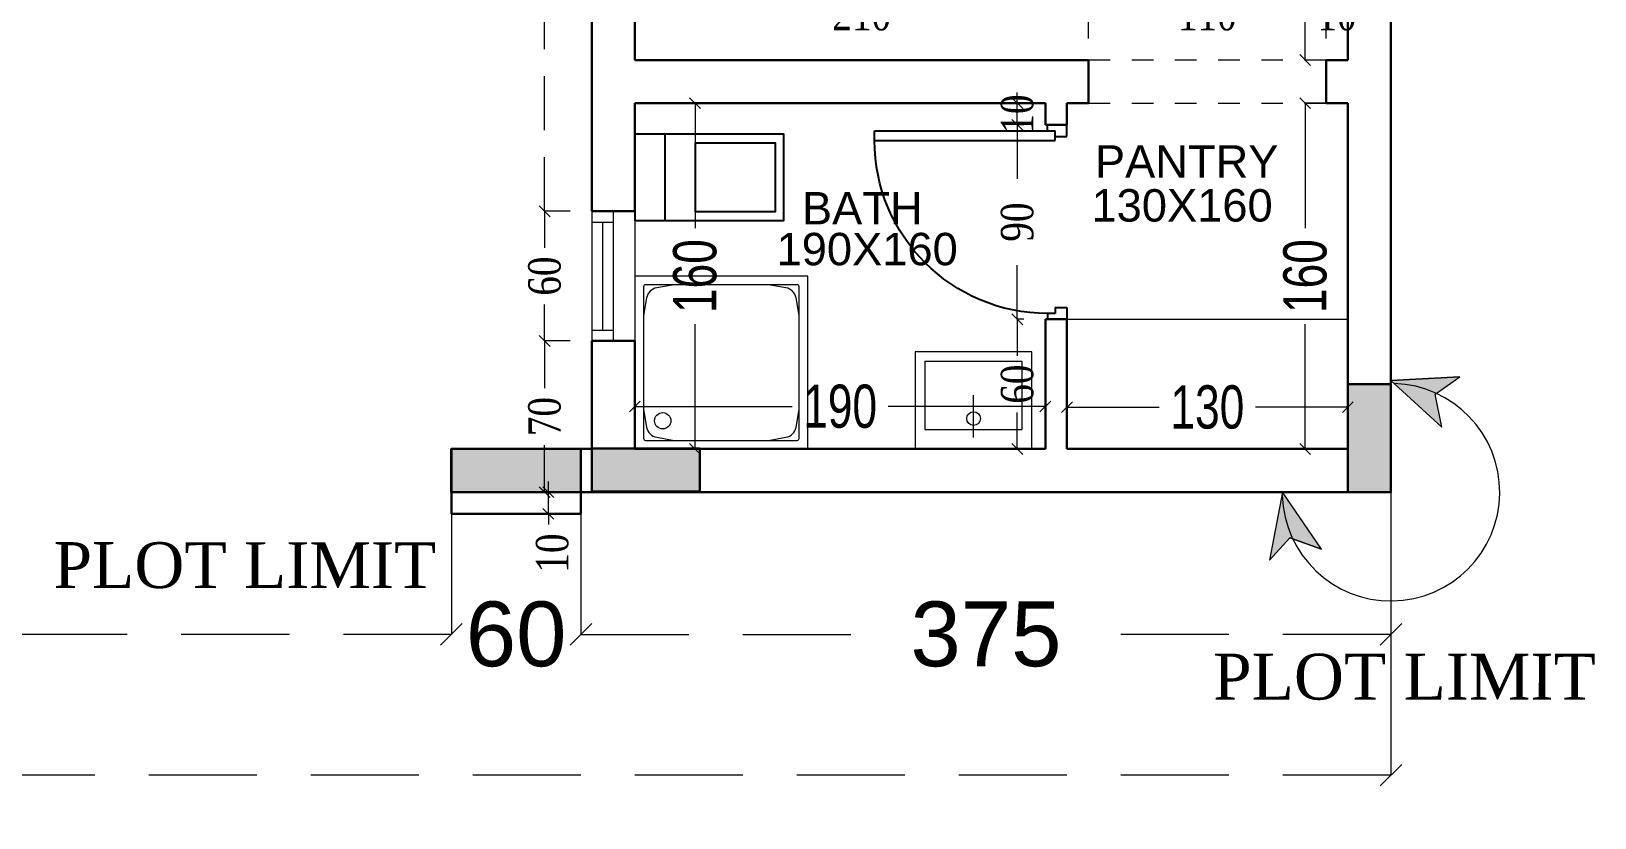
# Model space of a CAD drawing. Header units: inches. Extents: x -114 to 635, y -137 to 57.
# Drawn here: x 142.72 to 149.95, y -70.57 to -66.93 of the extents above; entities that cross this region are included whole.
import ezdxf
from ezdxf.enums import TextEntityAlignment as Align

# ---------------------------------------------------------------- set-up
doc = ezdxf.new("R2010")
doc.units = ezdxf.units.IN
doc.header["$MEASUREMENT"] = 0
doc.header["$PDMODE"] = 98
for name, pattern in [('DASHED', [0.75, 0.5, -0.25]), ('DASHED2', [0.375, 0.25, -0.125]), ('DOT', [0.25, 0, -0.25]), ('HIDDEN', [0.375, 0.25, -0.125])]:
    doc.linetypes.add(name, pattern=pattern)
doc.layers.get('0').update_dxf_attribs({"lineweight": 5})
doc.layers.get('Defpoints').update_dxf_attribs({"lineweight": 5})
for name, color, linetype, lineweight in [('A-ARROW', 1, 'Continuous', 5), ('A-PLOT LIMIT', 1, 'Continuous', 0), ('A-RAILING', 31, 'Continuous', 5), ('ARCHES', 1, 'HIDDEN', 5), ('COLUMNS HATCH', 1, 'Continuous', 5), ('DETAILS DIMENSION', 15, 'Continuous', 5), ('dim', 1, 'Continuous', 9), ('DOOR', 1, 'Continuous', 5), ('FIXTURE', 5, 'Continuous', 5), ('GENERAL TEXT', 4, 'Continuous', 5), ('PROPOSED COLUMNS', 6, 'Continuous', 30), ('WALL PROPOSED', 7, 'Continuous', 30), ('WINDOWS', 5, 'Continuous', 5)]:
    doc.layers.add(name, color=color, linetype=linetype, lineweight=lineweight)
doc.styles.add('Arial', font='arial.ttf')
doc.styles.add('BORDER', font='times.ttf', dxfattribs={"height": 0.2})
doc.styles.add('ST', font='times.ttf', dxfattribs={"width": 0.8})
doc.styles.get("Standard").update_dxf_attribs({"font": 'arial.ttf'})
doc.styles.add('STYLE003', font='swisscl.ttf')
doc.dimstyles.new('RASH PLAN', dxfattribs={"dimtxt": 0.15, "dimasz": 0.05, "dimexe": 0, "dimexo": 0.1, "dimgap": 0.05, "dimtad": 0, "dimdec": 0, "dimlfac": 100, "dimzin": 0, "dimdsep": 46, "dimtxsty": 'ST', "dimblk": 'OBLIQUE', "dimcen": 0.09, "dimclrd": 200, "dimclre": 6, "dimclrt": 1, "dimadec": 0, "dimazin": 0, "dimtfac": 1, "dimtdec": 0, "dimtmove": 1, "dimatfit": 3, "dimldrblk": 'OBLIQUE', "dimfxl": 0, "dimtolj": 1, "dimtzin": 0, "dimlwd": -1, "dimlwe": -1, "dimarcsym": 0})
doc.dimstyles.new('RASH PLAN BIG', dxfattribs={"dimtxt": 0.2, "dimasz": 0.05, "dimexe": 0, "dimexo": 0.1, "dimgap": 0.05, "dimtad": 0, "dimdec": 0, "dimlfac": 100, "dimzin": 0, "dimdsep": 46, "dimtxsty": 'STYLE003', "dimblk": 'OBLIQUE', "dimcen": 0.09, "dimclrd": 5, "dimclre": 256, "dimclrt": 7, "dimadec": 0, "dimazin": 0, "dimtfac": 1, "dimtdec": 0, "dimtmove": 1, "dimatfit": 3, "dimldrblk": 'OBLIQUE', "dimfxl": 0, "dimtolj": 1, "dimtzin": 0, "dimlwd": -1, "dimlwe": -1, "dimarcsym": 0})
doc.dimstyles.new('SITE RASH', dxfattribs={"dimtxt": 0.3, "dimasz": 0.1, "dimexe": 0, "dimexo": 0, "dimgap": 0.05, "dimtad": 0, "dimdec": 0, "dimlfac": 100, "dimzin": 0, "dimdsep": 46, "dimtxsty": 'Arial', "dimblk": 'OBLIQUE', "dimcen": 0.05, "dimclrd": 256, "dimclre": 256, "dimclrt": 256, "dimadec": 0, "dimazin": 0, "dimtfac": 10, "dimtdec": 0, "dimtix": 1, "dimtofl": 0, "dimtmove": 1, "dimatfit": 2, "dimldrblk": 'OBLIQUE', "dimfxl": 0.05, "dimtolj": 1, "dimtzin": 0, "dimlwd": -1, "dimlwe": -1, "dimarcsym": 0})

# ---------------------------------------------------------------- blocks, each defined once
blk = doc.blocks.new('_Oblique')
at = {"color": 0, "lineweight": -2}
blk.add_line((-0.5, -0.5), (0.5, 0.5), dxfattribs=at)
blk = doc.blocks.new('*D691')
at = {"layer": 'Defpoints', "color": 0, "transparency": 16777216}
for p in [(144.6613, -69.1665), (145.2613, -69.1665), (145.2613, -69.7243)]:
    blk.add_point(p, dxfattribs=at)
at = {"layer": 'dim', "transparency": 16777216}
for p, q in [((144.6613, -69.1665), (144.6613, -69.7243)), ((145.2613, -69.1665), (145.2613, -69.7243))]:
    blk.add_line(p, q, dxfattribs=at)
at = {"layer": 'dim', "linetype": 'DASHED', "transparency": 16777216}
for p, q in [((144.6613, -69.7243), (144.5613, -69.7243)), ((145.2613, -69.7243), (145.3613, -69.7243))]:
    blk.add_line(p, q, dxfattribs=at)
at = {"layer": 'dim', "transparency": 16777216, "xscale": 0.1, "yscale": 0.1, "zscale": 0.1}
blk.add_blockref('_Oblique', (144.6613, -69.7243), dxfattribs=at)
at = {"layer": 'dim', "transparency": 16777216, "xscale": 0.1, "yscale": 0.1, "zscale": 0.1, "rotation": 180}
blk.add_blockref('_Oblique', (145.2613, -69.7243), dxfattribs=at)
at = {"layer": 'dim', "transparency": 16777216, "insert": (144.9613, -69.7243), "char_height": 0.3, "attachment_point": 5, "style": 'Arial'}
blk.add_mtext('\\A1;60', dxfattribs=at)
blk = doc.blocks.new('*D692')
at = {"layer": 'Defpoints', "color": 0, "transparency": 16777216}
for p in [(149.0111, -69.0665), (115.8111, -69.1665), (149.0111, -70.376)]:
    blk.add_point(p, dxfattribs=at)
at = {"layer": 'dim', "transparency": 16777216}
for p, q in [((149.0111, -69.0665), (149.0111, -70.376)), ((115.8111, -69.1665), (115.8111, -70.376))]:
    blk.add_line(p, q, dxfattribs=at)
at = {"layer": 'dim', "linetype": 'DASHED', "transparency": 16777216}
for p, q in [((115.8111, -70.376), (129.3938, -70.376)), ((149.0111, -70.376), (130.3885, -70.376))]:
    blk.add_line(p, q, dxfattribs=at)
at = {"layer": 'dim', "transparency": 16777216, "xscale": 0.1, "yscale": 0.1, "zscale": 0.1, "rotation": 180}
blk.add_blockref('_Oblique', (115.8111, -70.376), dxfattribs=at)
at = {"layer": 'dim', "transparency": 16777216, "xscale": 0.1, "yscale": 0.1, "zscale": 0.1}
blk.add_blockref('_Oblique', (149.0111, -70.376), dxfattribs=at)
at = {"layer": 'dim', "transparency": 16777216, "insert": (129.8912, -70.376), "char_height": 0.3, "attachment_point": 5, "style": 'Arial'}
blk.add_mtext('\\A1;3320', dxfattribs=at)
blk = doc.blocks.new('*D694')
at = {"layer": 'Defpoints', "color": 0, "transparency": 16777216}
for p in [(139.6605, -69.1665), (144.6613, -69.1665), (139.6605, -69.7243)]:
    blk.add_point(p, dxfattribs=at)
at = {"layer": 'dim', "transparency": 16777216}
for p, q in [((139.6605, -69.1665), (139.6605, -69.7243)), ((144.6613, -69.1665), (144.6613, -69.7243))]:
    blk.add_line(p, q, dxfattribs=at)
at = {"layer": 'dim', "linetype": 'DASHED', "transparency": 16777216}
for p, q in [((139.6605, -69.7243), (141.78, -69.7243)), ((144.6613, -69.7243), (142.5418, -69.7243))]:
    blk.add_line(p, q, dxfattribs=at)
at = {"layer": 'dim', "transparency": 16777216, "xscale": 0.1, "yscale": 0.1, "zscale": 0.1, "rotation": 180}
blk.add_blockref('_Oblique', (139.6605, -69.7243), dxfattribs=at)
at = {"layer": 'dim', "transparency": 16777216, "xscale": 0.1, "yscale": 0.1, "zscale": 0.1}
blk.add_blockref('_Oblique', (144.6613, -69.7243), dxfattribs=at)
at = {"layer": 'dim', "transparency": 16777216, "insert": (142.1609, -69.7243), "char_height": 0.3, "attachment_point": 5, "style": 'Arial'}
blk.add_mtext('\\A1;500', dxfattribs=at)
blk = doc.blocks.new('*D714')
at = {"layer": 'Defpoints', "color": 0, "transparency": 16777216}
for p in [(145.1104, -69.0665), (145.2613, -69.0665), (145.2613, -69.1665)]:
    blk.add_point(p, dxfattribs=at)
at = {"layer": 'dim', "color": 200, "linetype": 'DASHED2', "transparency": 16777216}
for p, q in [((145.1104, -69.0665), (145.1104, -69.0165)), ((145.1104, -69.1665), (145.1104, -69.0665)), ((145.1104, -69.1665), (145.1104, -69.2165))]:
    blk.add_line(p, q, dxfattribs=at)
at = {"layer": 'dim', "color": 6, "transparency": 16777216}
for p, q in [((145.1613, -69.0665), (145.1104, -69.0665)), ((145.1613, -69.1665), (145.1104, -69.1665))]:
    blk.add_line(p, q, dxfattribs=at)
at = {"layer": 'dim', "color": 200, "transparency": 16777216, "xscale": 0.05, "yscale": 0.05, "zscale": 0.05}
for p, rotation in [((145.1104, -69.0665), 270), ((145.1104, -69.1665), 90)]:
    blk.add_blockref('_Oblique', p, dxfattribs=dict(at, rotation=rotation))
at = {"layer": 'dim', "color": 1, "transparency": 16777216, "insert": (145.129, -69.3482), "char_height": 0.15, "attachment_point": 5, "rotation": 90, "style": 'ST'}
blk.add_mtext('\\A1;10', dxfattribs=at)
blk = doc.blocks.new('*D723')
at = {"layer": 'Defpoints', "color": 0, "transparency": 16777216}
for p in [(149.0111, -69.0665), (145.2613, -69.1665), (149.0111, -69.7243)]:
    blk.add_point(p, dxfattribs=at)
at = {"layer": 'dim', "transparency": 16777216}
for p, q in [((149.0111, -69.0665), (149.0111, -69.7243)), ((145.2613, -69.1665), (145.2613, -69.7243))]:
    blk.add_line(p, q, dxfattribs=at)
at = {"layer": 'dim', "linetype": 'DASHED', "transparency": 16777216}
for p, q in [((145.2613, -69.7243), (146.7537, -69.7243)), ((149.0111, -69.7243), (147.5186, -69.7243))]:
    blk.add_line(p, q, dxfattribs=at)
at = {"layer": 'dim', "transparency": 16777216, "xscale": 0.1, "yscale": 0.1, "zscale": 0.1, "rotation": 180}
blk.add_blockref('_Oblique', (145.2613, -69.7243), dxfattribs=at)
at = {"layer": 'dim', "transparency": 16777216, "xscale": 0.1, "yscale": 0.1, "zscale": 0.1}
blk.add_blockref('_Oblique', (149.0111, -69.7243), dxfattribs=at)
at = {"layer": 'dim', "transparency": 16777216, "insert": (147.1362, -69.7243), "char_height": 0.3, "attachment_point": 5, "style": 'Arial'}
blk.add_mtext('\\A1;375', dxfattribs=at)
blk = doc.blocks.new('A$C0E3A7F21')
at = {"layer": 'FIXTURE'}
for p, q in [((-1.3872, -1.1244), (-2.1872, -1.1244)), ((-2.1872, -1.1244), (-2.1872, -1.9244)), ((-1.3872, -1.9244), (-1.3872, -1.1244)), ((-2.1472, -1.1733), (-2.1472, -1.8755)), ((-2.133, -1.2255), (-2.1472, -1.3066)), ((-1.4361, -1.1644), (-2.1383, -1.1644)), ((-2.005, -1.1644), (-2.0861, -1.1786)), ((-1.4884, -1.1786), (-1.5694, -1.1644)), ((-1.4272, -1.3066), (-1.4414, -1.2255)), ((-1.4272, -1.8755), (-1.4272, -1.1733)), ((-2.1472, -1.7422), (-2.133, -1.8232)), ((-1.4414, -1.8232), (-1.4272, -1.7422)), ((-2.0861, -1.8702), (-2.005, -1.8844)), ((-1.5694, -1.8844), (-1.4884, -1.8702)), ((-2.1872, -1.9244), (-1.3872, -1.9244)), ((-2.1383, -1.8844), (-1.4361, -1.8844))]:
    blk.add_line(p, q, dxfattribs=at)
blk.add_circle((-1.5177, -1.7955), 0.0378, dxfattribs=at)
for centre, radius, start, end in [((-2.1383, -1.1733), 0.00889, 90, 180.001), ((-2.0761, -1.2355), 0.0578, 99.934, 170.066), ((-1.4983, -1.2355), 0.0578, 9.933, 80.066), ((-1.4361, -1.1733), 0.00889, 0.002, 90.003), ((-2.1383, -1.8755), 0.00889, 180, 270), ((-2.0761, -1.8133), 0.0578, 189.934, 260.067), ((-1.4983, -1.8133), 0.0578, 279.933, 350.066), ((-1.4361, -1.8755), 0.00889, 270, 0)]:
    blk.add_arc(centre, radius, start, end, dxfattribs=at)
blk = doc.blocks.new('*U1167')
blk.add_line((0, -0.0599), (0, -0.2766))
at = {"flags": 128}
for points in [[(0.3, 0), (-0.3, 0), (-0.3, -0.5), (0.3, -0.5)], [(0.25, -0.1), (-0.25, -0.1), (-0.25, -0.45), (0.25, -0.45)]]:
    blk.add_lwpolyline(points, close=True, dxfattribs=at)
blk.add_circle((0, -0.156), 0.0354)
blk = doc.blocks.new('*U1166')
at = {"linetype": 'Continuous', "lineweight": 25}
blk.add_line((0.2, -0.14), (-0.2, -0.14), dxfattribs=at)
at = {"linetype": 'Continuous', "lineweight": 25, "flags": 128}
for points in [[(-0.2, 0), (0.2, 0), (0.2, -0.69), (-0.2, -0.69)], [(-0.16, -0.28), (-0.16, -0.65), (0.16, -0.65), (0.16, -0.28)]]:
    blk.add_lwpolyline(points, close=True, dxfattribs=at)
blk = doc.blocks.new('*D1408')
at = {"layer": 'Defpoints', "color": 0, "transparency": 16777216}
for p in [(-0.3, 2.2112), (-0.3, 2), (-0.2, 2)]:
    blk.add_point(p, dxfattribs=at)
at = {"layer": 'DETAILS DIMENSION', "color": 6, "transparency": 16777216}
for p, q in [((-0.3, 2.1), (-0.3, 2.2112)), ((-0.2, 2.1), (-0.2, 2.2112))]:
    blk.add_line(p, q, dxfattribs=at)
at = {"layer": 'DETAILS DIMENSION', "color": 200, "linetype": 'DASHED2', "transparency": 16777216}
blk.add_line((-0.2, 2.2112), (-0.3, 2.2112), dxfattribs=at)
at = {"layer": 'DETAILS DIMENSION', "color": 200, "transparency": 16777216, "xscale": 0.05, "yscale": 0.05, "zscale": 0.05, "rotation": 180}
blk.add_blockref('_Oblique', (-0.3, 2.2112), dxfattribs=at)
at = {"layer": 'DETAILS DIMENSION', "color": 200, "transparency": 16777216, "xscale": 0.05, "yscale": 0.05, "zscale": 0.05}
blk.add_blockref('_Oblique', (-0.2, 2.2112), dxfattribs=at)
at = {"layer": 'DETAILS DIMENSION', "color": 1, "transparency": 16777216, "insert": (-0.25, 2.2112), "char_height": 0.15, "attachment_point": 5, "style": 'ST'}
blk.add_mtext('\\A1;10', dxfattribs=at)
blk = doc.blocks.new('*D1407')
at = {"layer": 'Defpoints', "color": 0, "transparency": 16777216}
for p in [(-1.4, 2.2112), (-1.4, 2), (-0.3, 2)]:
    blk.add_point(p, dxfattribs=at)
at = {"layer": 'DETAILS DIMENSION', "color": 6, "transparency": 16777216}
for p, q in [((-1.4, 2.1), (-1.4, 2.2112)), ((-0.3, 2.1), (-0.3, 2.2112))]:
    blk.add_line(p, q, dxfattribs=at)
at = {"layer": 'DETAILS DIMENSION', "color": 200, "linetype": 'DASHED2', "transparency": 16777216}
for p, q in [((-1.4, 2.2112), (-1.0194, 2.2112)), ((-0.3, 2.2112), (-0.6806, 2.2112))]:
    blk.add_line(p, q, dxfattribs=at)
at = {"layer": 'DETAILS DIMENSION', "color": 200, "transparency": 16777216, "xscale": 0.05, "yscale": 0.05, "zscale": 0.05, "rotation": 180}
blk.add_blockref('_Oblique', (-1.4, 2.2112), dxfattribs=at)
at = {"layer": 'DETAILS DIMENSION', "color": 200, "transparency": 16777216, "xscale": 0.05, "yscale": 0.05, "zscale": 0.05}
blk.add_blockref('_Oblique', (-0.3, 2.2112), dxfattribs=at)
at = {"layer": 'DETAILS DIMENSION', "color": 1, "transparency": 16777216, "insert": (-0.85, 2.2112), "char_height": 0.15, "attachment_point": 5, "style": 'ST'}
blk.add_mtext('\\A1;110', dxfattribs=at)
blk = doc.blocks.new('*D1406')
at = {"layer": 'Defpoints', "color": 0, "transparency": 16777216}
for p in [(-3.5, 2.2112), (-3.5, 2), (-1.4, 2)]:
    blk.add_point(p, dxfattribs=at)
at = {"layer": 'DETAILS DIMENSION', "color": 6, "transparency": 16777216}
for p, q in [((-3.5, 2.1), (-3.5, 2.2112)), ((-1.4, 2.1), (-1.4, 2.2112))]:
    blk.add_line(p, q, dxfattribs=at)
at = {"layer": 'DETAILS DIMENSION', "color": 200, "linetype": 'DASHED2', "transparency": 16777216}
for p, q in [((-3.5, 2.2112), (-2.6278, 2.2112)), ((-1.4, 2.2112), (-2.2722, 2.2112))]:
    blk.add_line(p, q, dxfattribs=at)
at = {"layer": 'DETAILS DIMENSION', "color": 200, "transparency": 16777216, "xscale": 0.05, "yscale": 0.05, "zscale": 0.05, "rotation": 180}
blk.add_blockref('_Oblique', (-3.5, 2.2112), dxfattribs=at)
at = {"layer": 'DETAILS DIMENSION', "color": 200, "transparency": 16777216, "xscale": 0.05, "yscale": 0.05, "zscale": 0.05}
blk.add_blockref('_Oblique', (-1.4, 2.2112), dxfattribs=at)
at = {"layer": 'DETAILS DIMENSION', "color": 1, "transparency": 16777216, "insert": (-2.45, 2.2112), "char_height": 0.15, "attachment_point": 5, "style": 'ST'}
blk.add_mtext('\\A1;210', dxfattribs=at)
blk = doc.blocks.new('*D1410')
at = {"layer": 'Defpoints', "color": 0, "transparency": 16777216}
for p in [(-0.2, 0.3931), (-1.5, 0.2), (-0.2, 0.2)]:
    blk.add_point(p, dxfattribs=at)
at = {"layer": 'DETAILS DIMENSION', "linetype": 'DOT', "transparency": 16777216}
for p, q in [((-1.5, 0.3), (-1.5, 0.3931)), ((-0.2, 0.3), (-0.2, 0.3931))]:
    blk.add_line(p, q, dxfattribs=at)
at = {"layer": 'DETAILS DIMENSION', "color": 5, "linetype": 'Continuous', "transparency": 16777216}
for p, q in [((-1.5, 0.3931), (-1.0724, 0.3931)), ((-0.2, 0.3931), (-0.6276, 0.3931))]:
    blk.add_line(p, q, dxfattribs=at)
at = {"layer": 'DETAILS DIMENSION', "color": 5, "transparency": 16777216, "xscale": 0.05, "yscale": 0.05, "zscale": 0.05, "rotation": 180}
blk.add_blockref('_Oblique', (-1.5, 0.3931), dxfattribs=at)
at = {"layer": 'DETAILS DIMENSION', "color": 5, "transparency": 16777216, "xscale": 0.05, "yscale": 0.05, "zscale": 0.05}
blk.add_blockref('_Oblique', (-0.2, 0.3931), dxfattribs=at)
at = {"layer": 'DETAILS DIMENSION', "color": 7, "transparency": 16777216, "insert": (-0.85, 0.3931), "char_height": 0.2, "attachment_point": 5, "style": 'STYLE003'}
blk.add_mtext('\\A1;130', dxfattribs=at)
blk = doc.blocks.new('*D1411')
at = {"layer": 'Defpoints', "color": 0, "transparency": 16777216}
for p in [(-0.2, 1.8), (-0.3972, 0.2), (-0.2, 0.2)]:
    blk.add_point(p, dxfattribs=at)
at = {"layer": 'DETAILS DIMENSION', "linetype": 'DOT', "transparency": 16777216}
for p, q in [((-0.3, 1.8), (-0.3972, 1.8)), ((-0.3, 0.2), (-0.3972, 0.2))]:
    blk.add_line(p, q, dxfattribs=at)
at = {"layer": 'DETAILS DIMENSION', "color": 5, "linetype": 'Continuous', "transparency": 16777216}
for p, q in [((-0.3972, 1.8), (-0.3972, 1.2224)), ((-0.3972, 0.2), (-0.3972, 0.7776))]:
    blk.add_line(p, q, dxfattribs=at)
at = {"layer": 'DETAILS DIMENSION', "color": 5, "transparency": 16777216, "xscale": 0.05, "yscale": 0.05, "zscale": 0.05}
for p, rotation in [((-0.3972, 1.8), 90), ((-0.3972, 0.2), 270)]:
    blk.add_blockref('_Oblique', p, dxfattribs=dict(at, rotation=rotation))
at = {"layer": 'DETAILS DIMENSION', "color": 7, "transparency": 16777216, "insert": (-0.3972, 1), "char_height": 0.2, "attachment_point": 5, "rotation": 90, "style": 'STYLE003'}
blk.add_mtext('\\A1;160', dxfattribs=at)
blk = doc.blocks.new('*D1412')
at = {"layer": 'Defpoints', "color": 0, "transparency": 16777216}
for p in [(-3.5, 0.3965), (-3.5, 0.2), (-1.6, 0.2)]:
    blk.add_point(p, dxfattribs=at)
at = {"layer": 'DETAILS DIMENSION', "linetype": 'DOT', "transparency": 16777216}
for p, q in [((-3.5, 0.3), (-3.5, 0.3965)), ((-1.6, 0.3), (-1.6, 0.3965))]:
    blk.add_line(p, q, dxfattribs=at)
at = {"layer": 'DETAILS DIMENSION', "color": 5, "linetype": 'Continuous', "transparency": 16777216}
for p, q in [((-3.5, 0.3965), (-2.7724, 0.3965)), ((-1.6, 0.3965), (-2.3276, 0.3965))]:
    blk.add_line(p, q, dxfattribs=at)
at = {"layer": 'DETAILS DIMENSION', "color": 5, "transparency": 16777216, "xscale": 0.05, "yscale": 0.05, "zscale": 0.05, "rotation": 180}
blk.add_blockref('_Oblique', (-3.5, 0.3965), dxfattribs=at)
at = {"layer": 'DETAILS DIMENSION', "color": 5, "transparency": 16777216, "xscale": 0.05, "yscale": 0.05, "zscale": 0.05}
blk.add_blockref('_Oblique', (-1.6, 0.3965), dxfattribs=at)
at = {"layer": 'DETAILS DIMENSION', "color": 7, "transparency": 16777216, "insert": (-2.55, 0.3965), "char_height": 0.2, "attachment_point": 5, "style": 'STYLE003'}
blk.add_mtext('\\A1;190', dxfattribs=at)
blk = doc.blocks.new('*D1413')
at = {"layer": 'Defpoints', "color": 0, "transparency": 16777216}
for p in [(-3.5, 1.8), (-3.5, 0.2), (-3.2218, 0.2)]:
    blk.add_point(p, dxfattribs=at)
at = {"layer": 'DETAILS DIMENSION', "linetype": 'DOT', "transparency": 16777216}
for p, q in [((-3.4, 1.8), (-3.2218, 1.8)), ((-3.4, 0.2), (-3.2218, 0.2))]:
    blk.add_line(p, q, dxfattribs=at)
at = {"layer": 'DETAILS DIMENSION', "color": 5, "linetype": 'Continuous', "transparency": 16777216}
for p, q in [((-3.2218, 1.8), (-3.2218, 1.2224)), ((-3.2218, 0.2), (-3.2218, 0.7776))]:
    blk.add_line(p, q, dxfattribs=at)
at = {"layer": 'DETAILS DIMENSION', "color": 5, "transparency": 16777216, "xscale": 0.05, "yscale": 0.05, "zscale": 0.05}
for p, rotation in [((-3.2218, 1.8), 90), ((-3.2218, 0.2), 270)]:
    blk.add_blockref('_Oblique', p, dxfattribs=dict(at, rotation=rotation))
at = {"layer": 'DETAILS DIMENSION', "color": 7, "transparency": 16777216, "insert": (-3.2218, 1), "char_height": 0.2, "attachment_point": 5, "rotation": 90, "style": 'STYLE003'}
blk.add_mtext('\\A1;160', dxfattribs=at)
blk = doc.blocks.new('*D1414')
at = {"layer": 'Defpoints', "color": 0, "transparency": 16777216}
for p in [(-0.3972, 5), (-0.2, 5), (-0.2, 2)]:
    blk.add_point(p, dxfattribs=at)
at = {"layer": 'DETAILS DIMENSION', "linetype": 'DOT', "transparency": 16777216}
for p, q in [((-0.3, 5), (-0.3972, 5)), ((-0.3, 2), (-0.3972, 2))]:
    blk.add_line(p, q, dxfattribs=at)
at = {"layer": 'DETAILS DIMENSION', "color": 5, "linetype": 'Continuous', "transparency": 16777216}
for p, q in [((-0.3972, 5), (-0.3972, 3.7248)), ((-0.3972, 2), (-0.3972, 3.2752))]:
    blk.add_line(p, q, dxfattribs=at)
at = {"layer": 'DETAILS DIMENSION', "color": 5, "transparency": 16777216, "xscale": 0.05, "yscale": 0.05, "zscale": 0.05}
for p, rotation in [((-0.3972, 5), 90), ((-0.3972, 2), 270)]:
    blk.add_blockref('_Oblique', p, dxfattribs=dict(at, rotation=rotation))
at = {"layer": 'DETAILS DIMENSION', "color": 7, "transparency": 16777216, "insert": (-0.3972, 3.5), "char_height": 0.2, "attachment_point": 5, "rotation": 90, "style": 'STYLE003'}
blk.add_mtext('\\A1;300', dxfattribs=at)
blk = doc.blocks.new('DOOR 1.00M')
at = {"layer": 'DOOR', "lineweight": 25}
for p, q in [((-0.1, 0.97), (-0.1, 1)), ((-0.06, 0.97), (-0.1, 0.97)), ((-0.06, 0.94), (-0.06, 0.97)), ((0, 0.94), (0, 1)), ((-0.06, 0.94), (0, 0.94)), ((-0.99, 0.08), (-0.06, 0.08)), ((-0.99, 0.08), (-0.99, 0.03)), ((-0.99, 0.03), (-0.06, 0.03)), ((-0.1, 0.03), (-0.1, 0)), ((-0.06, 0.08), (-0.06, 0.03)), ((-0.06, 0.06), (0, 0.06)), ((0, 0.06), (0, 0))]:
    blk.add_line(p, q, dxfattribs=at)
blk.add_arc((-0.1, 0.08), 0.89, 90, 180, dxfattribs=at)
blk = doc.blocks.new('*D1405')
at = {"layer": 'Defpoints', "color": 0, "transparency": 16777216}
for p in [(-1.6, 0.8, 0.0024), (-1.7298, 0.2), (-1.6, 0.2, 0.0024)]:
    blk.add_point(p, dxfattribs=at)
at = {"layer": 'DETAILS DIMENSION', "color": 6, "transparency": 16777216}
for p, q in [((-1.7, 0.8), (-1.7298, 0.8)), ((-1.7, 0.2), (-1.7298, 0.2))]:
    blk.add_line(p, q, dxfattribs=at)
at = {"layer": 'DETAILS DIMENSION', "color": 200, "linetype": 'DASHED2', "transparency": 16777216}
for p, q in [((-1.7298, 0.8), (-1.7298, 0.6316)), ((-1.7298, 0.2), (-1.7298, 0.3684))]:
    blk.add_line(p, q, dxfattribs=at)
at = {"layer": 'DETAILS DIMENSION', "color": 200, "transparency": 16777216, "xscale": 0.05, "yscale": 0.05, "zscale": 0.05}
for p, rotation in [((-1.7298, 0.8), 90), ((-1.7298, 0.2), 270)]:
    blk.add_blockref('_Oblique', p, dxfattribs=dict(at, rotation=rotation))
at = {"layer": 'DETAILS DIMENSION', "color": 1, "transparency": 16777216, "insert": (-1.7298, 0.5), "char_height": 0.15, "attachment_point": 5, "rotation": 90, "style": 'ST'}
blk.add_mtext('\\A1;60', dxfattribs=at)
blk = doc.blocks.new('*D1404')
at = {"layer": 'Defpoints', "color": 0, "transparency": 16777216}
for p in [(-1.7298, 1.7), (-1.6, 1.7, 0.0024), (-1.6, 0.8, 0.0024)]:
    blk.add_point(p, dxfattribs=at)
at = {"layer": 'DETAILS DIMENSION', "color": 6, "transparency": 16777216}
for p, q in [((-1.7, 1.7), (-1.7298, 1.7)), ((-1.7, 0.8), (-1.7298, 0.8))]:
    blk.add_line(p, q, dxfattribs=at)
at = {"layer": 'DETAILS DIMENSION', "color": 200, "linetype": 'DASHED2', "transparency": 16777216}
for p, q in [((-1.7298, 1.7), (-1.7298, 1.3819)), ((-1.7298, 0.8), (-1.7298, 1.1181))]:
    blk.add_line(p, q, dxfattribs=at)
at = {"layer": 'DETAILS DIMENSION', "color": 200, "transparency": 16777216, "xscale": 0.05, "yscale": 0.05, "zscale": 0.05}
for p, rotation in [((-1.7298, 1.7), 90), ((-1.7298, 0.8), 270)]:
    blk.add_blockref('_Oblique', p, dxfattribs=dict(at, rotation=rotation))
at = {"layer": 'DETAILS DIMENSION', "color": 1, "transparency": 16777216, "insert": (-1.7298, 1.25), "char_height": 0.15, "attachment_point": 5, "rotation": 90, "style": 'ST'}
blk.add_mtext('\\A1;90', dxfattribs=at)
blk = doc.blocks.new('*D1403')
at = {"layer": 'Defpoints', "color": 0, "transparency": 16777216}
for p in [(-1.7298, 1.8), (-1.6, 1.8, 0.0024), (-1.6, 1.7, 0.0024)]:
    blk.add_point(p, dxfattribs=at)
at = {"layer": 'DETAILS DIMENSION', "color": 200, "linetype": 'DASHED2', "transparency": 16777216}
for p, q in [((-1.7298, 1.8), (-1.7298, 1.85)), ((-1.7298, 1.7), (-1.7298, 1.8)), ((-1.7298, 1.7), (-1.7298, 1.65))]:
    blk.add_line(p, q, dxfattribs=at)
at = {"layer": 'DETAILS DIMENSION', "color": 6, "transparency": 16777216}
for p, q in [((-1.7, 1.8), (-1.7298, 1.8)), ((-1.7, 1.7), (-1.7298, 1.7))]:
    blk.add_line(p, q, dxfattribs=at)
at = {"layer": 'DETAILS DIMENSION', "color": 200, "transparency": 16777216, "xscale": 0.05, "yscale": 0.05, "zscale": 0.05}
for p, rotation in [((-1.7298, 1.8), 270), ((-1.7298, 1.7), 90)]:
    blk.add_blockref('_Oblique', p, dxfattribs=dict(at, rotation=rotation))
at = {"layer": 'DETAILS DIMENSION', "color": 1, "transparency": 16777216, "insert": (-1.7298, 1.75), "char_height": 0.15, "attachment_point": 5, "rotation": 90, "style": 'ST'}
blk.add_mtext('\\A1;10', dxfattribs=at)
blk = doc.blocks.new('*D1402')
at = {"layer": 'Defpoints', "color": 0, "transparency": 16777216}
for p in [(-3.9179, 0.7), (-3.7, 0.7), (-3.7, 0)]:
    blk.add_point(p, dxfattribs=at)
at = {"layer": 'DETAILS DIMENSION', "color": 6, "transparency": 16777216}
for p, q in [((-3.8, 0.7), (-3.9179, 0.7)), ((-3.8, 0), (-3.9179, 0))]:
    blk.add_line(p, q, dxfattribs=at)
at = {"layer": 'DETAILS DIMENSION', "color": 200, "linetype": 'DASHED2', "transparency": 16777216}
for p, q in [((-3.9179, 0.7), (-3.9179, 0.4821)), ((-3.9179, 0), (-3.9179, 0.2179))]:
    blk.add_line(p, q, dxfattribs=at)
at = {"layer": 'DETAILS DIMENSION', "color": 200, "transparency": 16777216, "xscale": 0.05, "yscale": 0.05, "zscale": 0.05}
for p, rotation in [((-3.9179, 0.7), 90), ((-3.9179, 0), 270)]:
    blk.add_blockref('_Oblique', p, dxfattribs=dict(at, rotation=rotation))
at = {"layer": 'DETAILS DIMENSION', "color": 1, "transparency": 16777216, "insert": (-3.9179, 0.35), "char_height": 0.15, "attachment_point": 5, "rotation": 90, "style": 'ST'}
blk.add_mtext('\\A1;70', dxfattribs=at)
blk = doc.blocks.new('*D1401')
at = {"layer": 'Defpoints', "color": 0, "transparency": 16777216}
for p in [(-3.9179, 1.3), (-3.7, 1.3), (-3.7, 0.7)]:
    blk.add_point(p, dxfattribs=at)
at = {"layer": 'DETAILS DIMENSION', "color": 6, "transparency": 16777216}
for p, q in [((-3.8, 1.3), (-3.9179, 1.3)), ((-3.8, 0.7), (-3.9179, 0.7))]:
    blk.add_line(p, q, dxfattribs=at)
at = {"layer": 'DETAILS DIMENSION', "color": 200, "linetype": 'DASHED2', "transparency": 16777216}
for p, q in [((-3.9179, 1.3), (-3.9179, 1.1316)), ((-3.9179, 0.7), (-3.9179, 0.8684))]:
    blk.add_line(p, q, dxfattribs=at)
at = {"layer": 'DETAILS DIMENSION', "color": 200, "transparency": 16777216, "xscale": 0.05, "yscale": 0.05, "zscale": 0.05}
for p, rotation in [((-3.9179, 1.3), 90), ((-3.9179, 0.7), 270)]:
    blk.add_blockref('_Oblique', p, dxfattribs=dict(at, rotation=rotation))
at = {"layer": 'DETAILS DIMENSION', "color": 1, "transparency": 16777216, "insert": (-3.9179, 1), "char_height": 0.15, "attachment_point": 5, "rotation": 90, "style": 'ST'}
blk.add_mtext('\\A1;60', dxfattribs=at)
blk = doc.blocks.new('*D1400')
at = {"layer": 'Defpoints', "color": 0, "transparency": 16777216}
for p in [(-3.9179, 3.7), (-3.7, 3.7), (-3.7, 1.3)]:
    blk.add_point(p, dxfattribs=at)
at = {"layer": 'DETAILS DIMENSION', "color": 6, "transparency": 16777216}
for p, q in [((-3.8, 3.7), (-3.9179, 3.7)), ((-3.8, 1.3), (-3.9179, 1.3))]:
    blk.add_line(p, q, dxfattribs=at)
at = {"layer": 'DETAILS DIMENSION', "color": 200, "linetype": 'DASHED2', "transparency": 16777216}
for p, q in [((-3.9179, 3.7), (-3.9179, 2.6778)), ((-3.9179, 1.3), (-3.9179, 2.3222))]:
    blk.add_line(p, q, dxfattribs=at)
at = {"layer": 'DETAILS DIMENSION', "color": 200, "transparency": 16777216, "xscale": 0.05, "yscale": 0.05, "zscale": 0.05}
for p, rotation in [((-3.9179, 3.7), 90), ((-3.9179, 1.3), 270)]:
    blk.add_blockref('_Oblique', p, dxfattribs=dict(at, rotation=rotation))
at = {"layer": 'DETAILS DIMENSION', "color": 1, "transparency": 16777216, "insert": (-3.9179, 2.5), "char_height": 0.15, "attachment_point": 5, "rotation": 90, "style": 'ST'}
blk.add_mtext('\\A1;240', dxfattribs=at)
blk = doc.blocks.new('A$Cd699a999')
at = {"layer": 'ARCHES', "linetype": 'DASHED', "ltscale": 0.2}
for p, q in [((-0.3, 2), (-1.4, 2)), ((-1.4, 1.8), (-0.3, 1.8))]:
    blk.add_line(p, q, dxfattribs=at)
at = {"layer": 'FIXTURE', "flags": 128}
blk.add_lwpolyline([(-1.5, 0.8), (-0.2, 0.8)], dxfattribs=at)
at = {"layer": 'WALL PROPOSED', "linetype": 'Continuous'}
for p, q in [((-0.2, 2), (-0.2, 5)), ((-3.5, 1.3), (-3.7, 1.3)), ((-3.7, 0.7), (-3.5, 0.7))]:
    blk.add_line(p, q, dxfattribs=at)
at = {"layer": 'WALL PROPOSED', "linetype": 'Continuous', "flags": 128}
for points in [[(-1.25, 5.2), (0, 5.2), (0, 0), (-3.7, 0), (-3.7, 0.7)], [(-3.7, 1.3), (-3.7, 3.7)], [(-3.5, 2), (-3.5, 3.7)], [(-3.5, 2), (-1.4, 2)], [(-1.4, 2), (-1.4, 1.8)], [(-0.3, 2), (-0.3, 1.8)], [(-0.3, 2), (-0.2, 2)], [(-3.5, 1.3), (-3.5, 1.8)], [(-3.5, 1.8), (-1.6, 1.8)], [(-1.6, 1.8), (-1.6, 1.7)], [(-0.2, 1.8), (-0.2, 0.2), (-1.5, 0.2)], [(-1.5, 1.8), (-1.5, 1.7)], [(-1.5, 1.8), (-1.4, 1.8)], [(-0.3, 1.8), (-0.2, 1.8)], [(-1.6, 1.7), (-1.5, 1.7)], [(-1.6, 0.8), (-1.6, 0.2)], [(-1.6, 0.8), (-1.5, 0.8)], [(-1.5, 0.8), (-1.5, 0.2)], [(-3.5, 0.2), (-3.5, 0.7)], [(-1.6, 0.2), (-3.5, 0.2)]]:
    blk.add_lwpolyline(points, dxfattribs=at)
at = {"layer": 'WINDOWS'}
for p, q in [((-3.7, 1.3), (-3.7, 0.7)), ((-3.7, 1.25), (-3.6, 1.25)), ((-3.65, 1.25), (-3.65, 0.75)), ((-3.6, 1.3), (-3.6, 0.7)), ((-3.7, 0.75), (-3.6, 0.75))]:
    blk.add_line(p, q, dxfattribs=at)
blk.add_lwpolyline([(-3.5, 1.3), (-3.5, 0.7)], dxfattribs=at)
at = {"layer": 'DOOR', "xscale": -0.9000000000000055, "yscale": 0.9000000000000055, "zscale": 0.9000000000000055, "rotation": 180}
blk.add_blockref('DOOR 1.00M', (-1.5, 1.7), dxfattribs=at)
at = {"layer": 'FIXTURE', "xscale": -1, "rotation": 90}
blk.add_blockref('*U1166', (-3.5, 1.4572), dxfattribs=at)
at = {"layer": 'FIXTURE', "rotation": 270}
blk.add_blockref('A$C0E3A7F21', (-1.5756, -1.1872), dxfattribs=at)
at = {"layer": 'FIXTURE', "xscale": 0.9, "yscale": 0.9, "zscale": 0.9, "rotation": 180}
blk.add_blockref('*U1167', (-1.9324, 0.2, 0), dxfattribs=at)
at = {"layer": 'GENERAL TEXT'}
for s, p in [('PANTRY', (-0.9457, 1.5306, 0)), ('BATH', (-2.4476, 1.3142, 0)), ('130X160', (-0.967, 1.3274)), ('190X160', (-2.4249, 1.1252, 0))]:
    blk.add_text(s, height=0.15, dxfattribs=at).set_placement(p, align=Align.MIDDLE_CENTER)
at = {"layer": 'DETAILS DIMENSION'}
for base, p1, p2, dimstyle, picture, middle in [((-0.3972, 5), (-0.2, 2), (-0.2, 5), 'RASH PLAN BIG', '*D1414', (-0.3972, 3.5)), ((-3.9179, 3.7), (-3.7, 1.3), (-3.7, 3.7), 'RASH PLAN', '*D1400', (-3.9179, 2.5)), ((-3.2218, 0.2), (-3.5, 1.8), (-3.5, 0.2), 'RASH PLAN BIG', '*D1413', (-3.2218, 1)), ((-0.3972, 0.2), (-0.2, 1.8), (-0.2, 0.2), 'RASH PLAN BIG', '*D1411', (-0.3972, 1)), ((-1.7298, 1.7, -0.0024), (-1.6, 0.8), (-1.6, 1.7), 'RASH PLAN', '*D1404', (-1.7298, 1.25, -0.0024)), ((-3.9179, 1.3), (-3.7, 0.7), (-3.7, 1.3), 'RASH PLAN', '*D1401', (-3.9179, 1)), ((-1.7298, 0.2, -0.0024), (-1.6, 0.8), (-1.6, 0.2), 'RASH PLAN', '*D1405', (-1.7298, 0.5, -0.0024)), ((-3.9179, 0.7), (-3.7, 0), (-3.7, 0.7), 'RASH PLAN', '*D1402', (-3.9179, 0.35))]:
    dim = blk.add_linear_dim(base=base, p1=p1, p2=p2, angle=90, dimstyle=dimstyle, dxfattribs=at)
    dim.commit()
    dim.dimension.update_dxf_attribs({"geometry": picture, "text_midpoint": middle})
for base, p1, p2, dimstyle, picture, middle in [((-3.5, 2.2112), (-1.4, 2), (-3.5, 2), 'RASH PLAN', '*D1406', (-2.45, 2.2112)), ((-1.4, 2.2112), (-0.3, 2), (-1.4, 2), 'RASH PLAN', '*D1407', (-0.85, 2.2112)), ((-3.5, 0.3965), (-1.6, 0.2), (-3.5, 0.2), 'RASH PLAN BIG', '*D1412', (-2.55, 0.3965)), ((-0.2, 0.3931), (-1.5, 0.2), (-0.2, 0.2), 'RASH PLAN BIG', '*D1410', (-0.85, 0.3931))]:
    dim = blk.add_linear_dim(base=base, p1=p1, p2=p2, dimstyle=dimstyle, dxfattribs=at)
    dim.commit()
    dim.dimension.update_dxf_attribs({"geometry": picture, "text_midpoint": middle})
dim = blk.add_linear_dim(base=(-0.3, 2.2112), p1=(-0.2, 2), p2=(-0.3, 2), dimstyle='RASH PLAN', dxfattribs=at)
dim.commit()
dim.dimension.update_dxf_attribs({"geometry": '*D1408', "text_midpoint": (-0.25, 2.2112), "dimtype": 128})
dim = blk.add_linear_dim(base=(-1.7298, 1.8, -0.0024), p1=(-1.6, 1.7), p2=(-1.6, 1.8), angle=90, dimstyle='RASH PLAN', dxfattribs=at)
dim.commit()
dim.dimension.update_dxf_attribs({"geometry": '*D1403', "text_midpoint": (-1.7298, 1.75, -0.0024), "dimtype": 128})

msp = doc.modelspace()

# ---------------------------------------------------------------- hatches: boundary and pattern name
at = {"layer": 'A-PLOT LIMIT'}
h = msp.add_hatch(color=256, dxfattribs=at)
h.dxf.hatch_style = 1
h.paths.add_polyline_path([(149.2469, -68.7661), (149.2163, -68.6131), (149.3305, -68.5333), (149.0111, -68.55)])
h = msp.add_hatch(color=256, dxfattribs=at)
h.dxf.hatch_style = 1
h.paths.add_polyline_path([(148.4481, -69.3807), (148.5427, -69.2783), (148.6901, -69.3296), (148.5082, -69.0665)])
at = {"layer": 'COLUMNS HATCH'}
for points in [[(149.0111, -69.0665), (148.8111, -69.0665), (148.8111, -68.5665), (149.0111, -68.5665)], [(144.6609, -69.0665), (144.6609, -68.8665), (145.2613, -68.8665), (145.2613, -69.0665)], [(144.6609, -69.0665), (144.6609, -68.8665), (145.2613, -68.8665), (145.2613, -69.0665)], [(145.3111, -69.0639), (145.3111, -68.8639), (145.8111, -68.8639), (145.8111, -69.0639)]]:
    msp.add_hatch(color=256, dxfattribs=at).paths.add_polyline_path(points)

# ---------------------------------------------------------------- linework, layer by layer
at = {"layer": 'A-ARROW'}
msp.add_lwpolyline([(149.0111, -68.55), (149.3305, -68.5333)], dxfattribs=at)
at = {"layer": 'A-PLOT LIMIT'}
for points in [[(149.2469, -68.7661), (149.2163, -68.6131), (149.3305, -68.5333), (149.0111, -68.55)], [(148.4481, -69.3807), (148.5427, -69.2783), (148.6901, -69.3296), (148.5082, -69.0665)]]:
    msp.add_lwpolyline(points, close=True, dxfattribs=at)
msp.add_lwpolyline([(148.6901, -69.3296), (148.5427, -69.2783), (148.4481, -69.3807)], dxfattribs=at)
msp.add_arc((149.0111, -69.0665), 0.5033, 181.80245, 88.33007, dxfattribs=at)
at = {"layer": 'A-RAILING'}
msp.add_line((144.6609, -69.0665), (144.6609, -68.8665), dxfattribs=at)
at = {"layer": 'PROPOSED COLUMNS'}
for points in [[(149.0111, -69.0665), (148.8111, -69.0665), (148.8111, -68.5665), (149.0111, -68.5665)], [(144.6609, -69.0665), (144.6609, -68.8665), (145.2613, -68.8665), (145.2613, -69.0665)], [(144.6609, -69.0665), (144.6609, -68.8665), (145.2613, -68.8665), (145.2613, -69.0665)], [(145.3111, -69.0639), (145.3111, -68.8639), (145.8111, -68.8639), (145.8111, -69.0639)]]:
    msp.add_lwpolyline(points, close=True, dxfattribs=at)
at = {"layer": 'WALL PROPOSED'}
msp.add_line((144.6613, -69.0665), (144.6613, -68.8665), dxfattribs=at)
msp.add_lwpolyline([(144.6613, -68.8665), (145.2613, -68.8665), (145.2613, -69.1665), (144.6613, -69.1665)], close=True, dxfattribs=at)
for points in [[(145.3111, -68.8665), (145.2613, -68.8665)], [(145.3111, -69.0665), (145.2613, -69.0665)]]:
    msp.add_lwpolyline(points, dxfattribs=at)

# ---------------------------------------------------------------- block references
at = {"layer": 'DETAILS DIMENSION'}
msp.add_blockref('A$Cd699a999', (149.0111, -69.0665), dxfattribs=at)

# ---------------------------------------------------------------- texts
at = {"layer": 'A-PLOT LIMIT', "style": 'BORDER'}
for p in [(142.8196, -69.5098), (148.1876, -70.0258)]:
    msp.add_text('PLOT LIMIT', height=0.21227, rotation=359.98295, dxfattribs=at).set_placement(p)

# ---------------------------------------------------------------- dimensions: what is measured, and where the dimension line sits
at = {"layer": 'dim'}
dim = msp.add_linear_dim(base=(145.1104, -69.0665), p1=(145.2613, -69.1665), p2=(145.2613, -69.0665), angle=90, dimstyle='RASH PLAN', dxfattribs=at)
dim.commit()
dim.dimension.update_dxf_attribs({"geometry": '*D714', "text_midpoint": (145.129, -69.3482), "dimtype": 160})
at = {"layer": 'dim', "color": 6}
dim = msp.add_linear_dim(base=(149.0111, -70.376), p1=(115.8111, -69.1665), p2=(149.0111, -69.0665), dimstyle='SITE RASH', dxfattribs=at)
dim.commit()
dim.dimension.update_dxf_attribs({"geometry": '*D692', "text_midpoint": (129.8912, -70.376), "dimtype": 160})
at = {"layer": 'dim'}
for base, p1, p2, picture, middle in [((149.0111, -69.7243), (145.2613, -69.1665), (149.0111, -69.0665), '*D723', (147.1362, -69.7243)), ((139.6605, -69.7243), (144.6613, -69.1665), (139.6605, -69.1665), '*D694', (142.1609, -69.7243))]:
    dim = msp.add_linear_dim(base=base, p1=p1, p2=p2, dimstyle='SITE RASH', dxfattribs=at)
    dim.commit()
    dim.dimension.update_dxf_attribs({"geometry": picture, "text_midpoint": middle})
at = {"layer": 'dim', "color": 6}
dim = msp.add_linear_dim(base=(145.2613, -69.7243), p1=(144.6613, -69.1665), p2=(145.2613, -69.1665), dimstyle='SITE RASH', dxfattribs=at)
dim.commit()
dim.dimension.update_dxf_attribs({"geometry": '*D691', "text_midpoint": (144.9613, -69.7243)})

doc.saveas('drawing.dxf')
